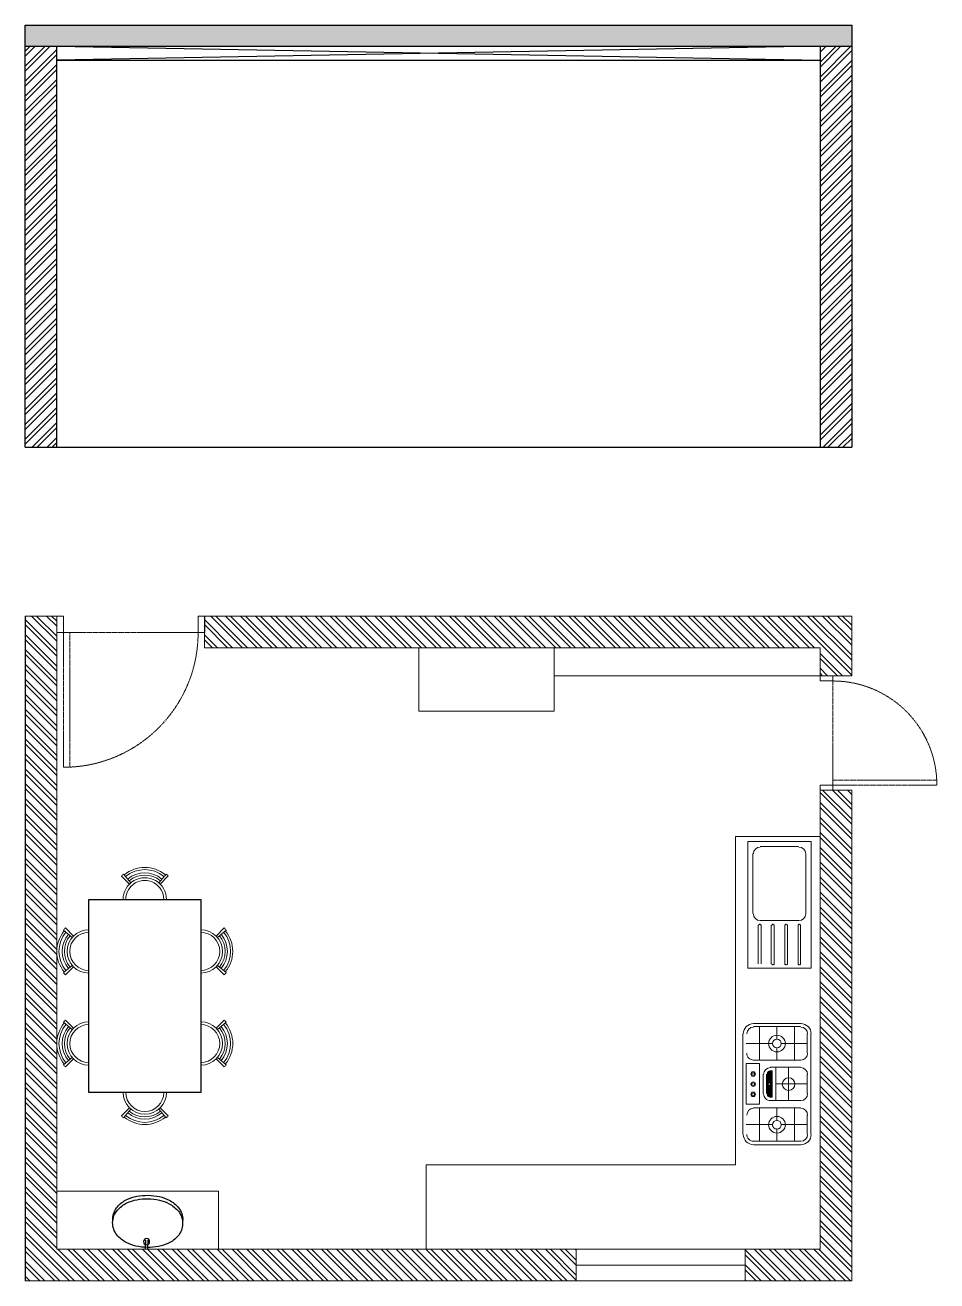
# Model space of a CAD drawing. Header units: inches. Extents: x 213 to 17763, y -4830 to 1802.
# Drawn here: x 9450.6 to 9709.9, y 972.2 to 1329.2 of the extents above; entities that cross this region are included whole.
import ezdxf

# ---------------------------------------------------------------- set-up
doc = ezdxf.new("R2010")
doc.units = ezdxf.units.IN
doc.header["$MEASUREMENT"] = 0
for name, pattern in [('AUDIT_D_060311083008-3', [0]), ('DASHED2', [0.375, 0.25, -0.125]), ('HIDDEN', [0.375, 0.25, -0.125])]:
    doc.linetypes.add(name, pattern=pattern)
for name, color, linetype in [('.', 30, 'Continuous'), ('A-DOOR', 251, 'AUDIT_D_060311083008-3'), ('A-Door-Frame', 1, 'Continuous'), ('A-Door-Swing', 8, 'HIDDEN'), ('furn', 28, 'Continuous'), ('SAN-FIX', 1, 'Continuous')]:
    doc.layers.add(name, color=color, linetype=linetype)
doc.layers.add('a_MUEBLE', color=3, linetype='Continuous', lineweight=5)
doc.layers.add('ROD', color=7, linetype='Continuous', lineweight=9)
doc.layers.add('PDF_Furniture', color=7, linetype='Continuous', true_color=0xdd8a6d)
doc.layers.add('PDF_SANITARY', color=7, linetype='Continuous', true_color=0x7f7f7f)

# ---------------------------------------------------------------- blocks, each defined once
blk = doc.blocks.new('FDFDF')
at = {"color": 0}
blk.add_lwpolyline([(264875.26, 829072.57), (264875.26, 829011.8), (264840.01, 829011.8), (264840.01, 829072.57)], close=True, dxfattribs=at)
at = {"layer": 'a_MUEBLE', "color": 0, "lineweight": 20}
for p, q in [((264852.81, 829077.4), (264850.27, 829079.94)), ((264853.25, 829077.8), (264850.94, 829080.55)), ((264862.03, 829077.8), (264864.33, 829080.55)), ((264862.47, 829077.4), (264865, 829079.93)), ((264834.77, 829061.54), (264832.03, 829063.85)), ((264835.18, 829061.98), (264832.64, 829064.52)), ((264880.09, 829061.98), (264882.63, 829064.52)), ((264880.5, 829061.54), (264883.24, 829063.85)), ((264834.78, 829052.76), (264832.03, 829050.46)), ((264835.18, 829052.32), (264832.64, 829049.79)), ((264880.09, 829052.32), (264882.63, 829049.79)), ((264880.49, 829052.76), (264883.24, 829050.46)), ((264834.77, 829032.55), (264832.03, 829034.85)), ((264835.18, 829032.99), (264832.64, 829035.52)), ((264880.09, 829032.99), (264882.63, 829035.52)), ((264880.5, 829032.55), (264883.24, 829034.85)), ((264834.78, 829023.77), (264832.03, 829021.46)), ((264835.18, 829023.33), (264832.64, 829020.79)), ((264880.09, 829023.33), (264882.63, 829020.79)), ((264880.49, 829023.77), (264883.24, 829021.46)), ((264852.81, 829006.97), (264850.27, 829004.43)), ((264853.25, 829006.57), (264850.94, 829003.82)), ((264862.03, 829006.57), (264864.33, 829003.82)), ((264862.47, 829006.97), (264865, 829004.44))]:
    blk.add_line(p, q, dxfattribs=at)
for centre, radius, start, end in [((264857.63, 829072.57), 10.07, 49.9841, 129.9841), ((264857.63, 829072.57), 9.39, 49.9841, 129.9841), ((264857.63, 829072.57), 8.37, 49.9841, 129.9841), ((264857.63, 829072.57), 10.42, 129.9841, 134.9841), ((264857.63, 829072.57), 6.83, 359.9841, 179.9841), ((264857.63, 829072.57), 5.98, 359.9841, 179.9841), ((264857.63, 829072.57), 7.68, 49.9841, 129.9841), ((264857.63, 829072.57), 10.42, 44.9841, 49.9841), ((264840.01, 829057.16), 10.07, 140.0159, 220.0159), ((264840.01, 829057.16), 9.39, 140.0159, 220.0159), ((264840.01, 829057.16), 8.37, 140.0159, 220.0159), ((264840.01, 829057.16), 10.42, 135.0159, 140.0159), ((264840.01, 829057.16), 7.68, 140.0159, 220.0159), ((264840.01, 829057.16), 6.83, 90.0159, 270.0159), ((264840.01, 829057.16), 5.98, 90.0159, 270.0159), ((264875.26, 829057.16), 6.83, 269.9841, 89.9841), ((264875.26, 829057.16), 5.98, 269.9841, 89.9841), ((264875.26, 829057.16), 7.68, 319.9841, 39.9841), ((264875.26, 829057.16), 8.37, 319.9841, 39.9841), ((264875.26, 829057.16), 9.39, 319.9841, 39.9841), ((264875.26, 829057.16), 10.42, 39.9841, 44.9841), ((264875.26, 829057.16), 10.07, 319.9841, 39.9841), ((264840.01, 829057.16), 10.42, 220.0159, 225.0159), ((264875.26, 829057.16), 10.42, 314.9841, 319.9841), ((264840.01, 829028.16), 10.07, 140.0159, 220.0159), ((264840.01, 829028.16), 9.39, 140.0159, 220.0159), ((264840.01, 829028.16), 8.37, 140.0159, 220.0159), ((264840.01, 829028.16), 10.42, 135.0159, 140.0159), ((264840.01, 829028.16), 6.83, 90.0159, 270.0159), ((264840.01, 829028.16), 5.98, 90.0159, 270.0159), ((264875.26, 829028.16), 6.83, 269.9841, 89.9841), ((264875.26, 829028.16), 5.98, 269.9841, 89.9841), ((264875.26, 829028.16), 8.37, 319.9841, 39.9841), ((264875.26, 829028.16), 9.39, 319.9841, 39.9841), ((264875.26, 829028.16), 10.42, 39.9841, 44.9841), ((264875.26, 829028.16), 10.07, 319.9841, 39.9841), ((264840.01, 829028.16), 7.68, 140.0159, 220.0159), ((264875.26, 829028.16), 7.68, 319.9841, 39.9841), ((264840.01, 829028.16), 10.42, 220.0159, 225.0159), ((264875.26, 829028.16), 10.42, 314.9841, 319.9841), ((264857.63, 829011.8), 6.83, 180.0159, 0.0159), ((264857.63, 829011.8), 5.98, 180.0159, 0.0159), ((264857.63, 829011.8), 7.68, 230.0159, 310.0159), ((264857.63, 829011.8), 10.42, 225.0159, 230.0159), ((264857.63, 829011.8), 10.07, 230.0159, 310.0159), ((264857.63, 829011.8), 9.39, 230.0159, 310.0159), ((264857.63, 829011.8), 8.37, 230.0159, 310.0159), ((264857.63, 829011.8), 10.42, 310.0159, 315.0159)]:
    blk.add_arc(centre, radius, start, end, dxfattribs=at)
blk = doc.blocks.new('WBB')
at = {"layer": 'SAN-FIX'}
for p, q in [((-19.08, 7.01), (-19.08, 4.41)), ((-18.43, 7.01), (-18.43, 4.41))]:
    blk.add_line(p, q, dxfattribs=at)
blk.add_lwpolyline([(-29.16, 13.03, -0.175546), (-27.86, 16.63, -0.104048), (-25.13, 18.78, -0.064612), (-22.29, 19.76, -0.05077), (-18.99, 20.09, -0.05077), (-15.68, 19.76, -0.064612), (-12.84, 18.78, -0.104048), (-10.12, 16.63, -0.175546), (-8.81, 13.03, -0.022698), (-8.83, 12.52, -0.104048)], format="xyb", dxfattribs=at)
blk.add_lwpolyline([(-29.16, 12.01, -0.175546), (-27.86, 15.61, -0.104048), (-25.13, 17.76, -0.064612), (-22.29, 18.74, -0.05077), (-18.99, 19.08, -0.05077), (-15.68, 18.74, -0.064612), (-12.84, 17.76, -0.104048), (-10.12, 15.61, -0.175546), (-8.81, 12.01, -0.175546), (-10.12, 8.41, -0.104048), (-12.84, 6.26, -0.064612), (-15.68, 5.28, -0.05077), (-18.99, 4.94, -0.05077), (-22.29, 5.28, -0.064612), (-25.13, 6.26, -0.104048), (-27.86, 8.41, -0.175546)], format="xyb", close=True, dxfattribs=at)
blk.add_circle((-18.76, 6.61), 0.894, dxfattribs=at)
blk = doc.blocks.new('*U34')
at = {"layer": 'A-Door-Frame', "lineweight": 5}
for p, q in [((0, -100), (0, 0)), ((900, -100), (900, 0))]:
    blk.add_line(p, q, dxfattribs=at)
for points in [[(0, -100), (40, -100), (40, 0), (0, 0)], [(900, -100), (860, -100), (860, 0), (900, 0)]]:
    blk.add_lwpolyline(points, dxfattribs=at)
at = {"layer": 'A-Door-Swing', "linetype": 'DASHED2', "lineweight": 5}
blk.add_line((47.3, 0), (867.3, 0), dxfattribs=at)
blk.add_lwpolyline([(40, 0), (40, 820), (80, 820), (80, 0)], close=True, dxfattribs=at)
blk.add_arc((40, 0), 820, 360, 90, dxfattribs=at)
blk = doc.blocks.new('9iuygtfdx')
at = {"layer": 'PDF_SANITARY', "color": 254, "lineweight": 5}
for points in [[(8804.29, 1162.93), (8775.75, 1162.93)], [(8781.23, 1161.93), (8775.75, 1161.93)], [(8778.49, 1161.93), (8778.49, 1154.58)], [(8792.76, 1161.93), (8787.28, 1161.93)], [(8790.02, 1161.93), (8790.02, 1152.99)], [(8804.29, 1161.93), (8798.81, 1161.93)], [(8801.55, 1161.93), (8801.55, 1154.58)], [(8772.87, 1160.05), (8772.87, 1146.65)], [(8773.73, 1160.05), (8773.73, 1146.65)], [(8783.24, 1158.32), (8773.73, 1158.32)], [(8783.24, 1160.05), (8783.24, 1146.65)], [(8785.26, 1160.05), (8785.26, 1151.4)], [(8794.77, 1160.05), (8794.77, 1151.4)], [(8796.79, 1160.05), (8796.79, 1146.65)], [(8796.79, 1158.32), (8806.3, 1158.32)], [(8806.3, 1160.05), (8806.3, 1146.65)], [(8807.31, 1160.05), (8807.31, 1146.65)], [(8773.73, 1153.28), (8777.34, 1153.28)], [(8779.79, 1153.28), (8783.24, 1153.28)], [(8794.77, 1156.59), (8785.26, 1156.59)], [(8800.4, 1153.28), (8796.79, 1153.28)], [(8806.3, 1153.28), (8802.7, 1153.28)], [(8778.49, 1152.13), (8778.49, 1144.63)], [(8794.77, 1152.99), (8785.26, 1152.99)], [(8793.77, 1151.69), (8786.27, 1151.69)], [(8789.73, 1151.12), (8786.27, 1151.12)], [(8789.73, 1150.97), (8786.42, 1150.97)], [(8793.48, 1150.68), (8786.56, 1150.68)], [(8792.76, 1150.4), (8787.28, 1150.4)], [(8793.77, 1151.12), (8790.45, 1151.12)], [(8793.62, 1150.97), (8790.45, 1150.97)], [(8801.55, 1152.13), (8801.55, 1144.63)], [(8783.24, 1148.38), (8773.73, 1148.38)], [(8792.76, 1149.39), (8787.28, 1149.39)], [(8796.79, 1148.38), (8806.3, 1148.38)], [(8804.29, 1143.62), (8775.75, 1143.62)]]:
    blk.add_lwpolyline(points, dxfattribs=at)
for points in [[(8786.27, 1151.98), (8793.77, 1151.98), (8793.77, 1151.4), (8786.27, 1151.4)], [(8784.25, 1144.63), (8795.78, 1144.63), (8795.78, 1148.38), (8784.25, 1148.38)]]:
    blk.add_lwpolyline(points, close=True, dxfattribs=at)
for centre, radius in [((8790.09, 1156.67), 1.8), ((8778.56, 1153.35), 2.38), ((8778.56, 1153.35), 1.23), ((8801.62, 1153.35), 2.38), ((8801.62, 1153.35), 1.23), ((8790.09, 1151.19), 0.36), ((8787.21, 1146.58), 0.649), ((8787.21, 1146.58), 0.36), ((8790.09, 1146.58), 0.649), ((8790.09, 1146.58), 0.36), ((8792.97, 1146.58), 0.649), ((8792.97, 1146.58), 0.36)]:
    blk.add_circle(centre, radius, dxfattribs=at)
for centre, radius, start, end in [((8775.82, 1160.12), 2.95, 90, 180), ((8775.82, 1160.12), 1.95, 90, 180), ((8781.3, 1160.12), 1.95, 0, 90), ((8787.35, 1160.12), 1.95, 90, 180), ((8792.83, 1160.12), 1.95, 0, 90), ((8798.88, 1160.12), 1.95, 90, 180), ((8804.36, 1160.12), 2.95, 360, 90), ((8804.36, 1160.12), 1.95, 0, 90), ((8787.35, 1151.48), 1.95, 180, 270), ((8787.35, 1151.48), 0.937, 180, 270), ((8792.83, 1151.48), 0.937, 270, 360), ((8792.83, 1151.48), 1.95, 270, 360), ((8775.82, 1146.72), 2.95, 180, 270), ((8775.82, 1146.72), 1.95, 180, 270), ((8781.3, 1146.72), 1.95, 270, 360), ((8798.88, 1146.72), 1.95, 180, 270), ((8804.36, 1146.72), 2.95, 270, 0), ((8804.36, 1146.72), 1.95, 270, 360)]:
    blk.add_arc(centre, radius, start, end, dxfattribs=at)

msp = doc.modelspace()

# ---------------------------------------------------------------- hatches: boundary and pattern name
at = {"layer": '.'}
h = msp.add_hatch(dxfattribs=at)
h.set_pattern_fill('AR-CONC', color=1)
h.set_pattern_definition([(50, (0, 0), (7.172602, -0.6275213), [0.75, -8.25]), (355, (0, 0), (-1.3875133, 7.5219213), [0.6, -6.6]), (100.451444, (0.598, -0.052), (5.7850885, 6.8944), [0.637402, -7.011421]), (46.1842, (0, 2), (10.672413, -1.655193), [1.125, -12.375]), (96.63564, (0.889, 1.862), (9.34662, 9.741186), [0.956103, -10.517138]), (351.18416, (0, 2), (9.34662, 9.741186), [0.9, -9.9]), (21, (1, 1.5), (5.9690705, -4.026189), [0.75, -8.25]), (326, (1, 1.5), (2.4331533, 7.2515005), [0.6, -6.6]), (71.451445, (1.4974, 1.1645), (8.402224, 3.2253115), [0.637402, -7.011421]), (37.5, (0, 0), (0.12159855, 3.32893854), [0, -6.52, 0, -6.7, 0, -6.625]), (7.5, (0, 0), (2.6306954, 3.9441171), [0, -3.82, 0, -6.37, 0, -2.525]), (327.5, (-2.23, 0), (5.33822436, -0.2255487), [0, -2.5, 0, -7.8, 0, -10.35]), (317.5, (-3.23, 0), (5.8318617, 1.0010498), [0, -3.25, 0, -5.18, 0, -7.35])])
h.paths.add_polyline_path([(9685.64, 1329.18), (9450.64, 1329.18), (9450.64, 1323.18), (9685.64, 1323.18)])
h = msp.add_hatch(dxfattribs=at)
h.set_pattern_fill('ANSI32', color=1, scale=8)
h.paths.add_polyline_path([(9459.64, 1323.18), (9450.64, 1323.18), (9450.64, 1209.18), (9459.64, 1209.18)])
h.paths.add_polyline_path([(9685.64, 1323.18), (9676.64, 1323.18), (9676.64, 1209.18), (9685.64, 1209.18)])
at = {"layer": '.', "lineweight": 5}
h = msp.add_hatch(dxfattribs=at)
h.set_pattern_fill('ANSI32', color=1, scale=8, angle=270)
h.set_pattern_definition([(315, (8511.054, 9825.6384), (2.1213203, 2.1213203), []), (315, (8511.054, 9824.2242), (2.1213203, 2.1213203), [])])
h.paths.add_polyline_path([(9685.64, 972.18), (9685.64, 1098.55), (9685.64, 1111.68), (9676.64, 1111.68), (9676.64, 981.18), (9655.33, 981.18), (9655.33, 972.18)])
h.paths.add_polyline_path([(9607.33, 972.18), (9607.33, 981.18), (9505.64, 981.18), (9459.64, 981.18), (9459.64, 997.68), (9459.64, 1152.18), (9459.64, 1161.18), (9450.64, 1161.18), (9450.64, 972.18)])
h.paths.add_polyline_path([(9676.64, 1152.18), (9676.64, 1144.18), (9680.25, 1144.18), (9685.64, 1144.18), (9685.64, 1161.18), (9501.69, 1161.18), (9501.69, 1156.51), (9501.64, 1152.18)])

# ---------------------------------------------------------------- linework, layer by layer
for p, q in [((9450.64, 1209.18), (9450.64, 1329.18)), ((9450.64, 1329.18), (9685.64, 1329.18)), ((9685.64, 1329.18), (9685.64, 1209.18)), ((9450.64, 1323.18), (9685.64, 1323.18)), ((9459.64, 1209.18), (9459.64, 1323.18)), ((9459.64, 1323.18), (9676.64, 1319.18)), ((9676.64, 1323.18), (9459.64, 1319.18)), ((9676.64, 1323.18), (9676.64, 1209.18)), ((9459.64, 1319.18), (9676.64, 1319.18)), ((9450.64, 1209.18), (9685.64, 1209.18)), ((9450.64, 1161.18), (9450.64, 972.18))]:
    msp.add_line(p, q)
at = {"layer": 'PDF_Furniture', "lineweight": 0}
for points in [[(9657.57, 1097.1), (9656.13, 1097.1), (9674.15, 1097.1), (9674.15, 1061.06), (9656.13, 1061.06), (9656.13, 1062.07)], [(9656.13, 1061.06), (9656.13, 1097.1)], [(9657.57, 1076.63), (9657.57, 1093.64)], [(9670.54, 1095.65), (9659.59, 1095.65)], [(9672.56, 1076.63), (9672.56, 1093.64)], [(9659.59, 1074.61), (9670.54, 1074.61)], [(9659.01, 1062.36), (9659.01, 1073.31)], [(9659.3, 1073.6), (9659.59, 1073.6)], [(9659.88, 1062.36), (9659.88, 1073.31)], [(9662.76, 1062.36), (9662.76, 1073.31)], [(9663.05, 1073.6), (9663.34, 1073.6)], [(9663.63, 1062.36), (9663.63, 1073.31)], [(9666.65, 1062.36), (9666.65, 1073.31)], [(9666.8, 1073.6), (9667.09, 1073.6)], [(9667.37, 1062.36), (9667.37, 1073.31)], [(9670.4, 1062.36), (9670.4, 1073.31)], [(9670.54, 1073.6), (9670.83, 1073.6)], [(9671.12, 1062.36), (9671.12, 1073.31)], [(9663.05, 1062.07), (9663.34, 1062.07)], [(9666.8, 1062.07), (9667.09, 1062.07)], [(9670.54, 1062.07), (9670.83, 1062.07)]]:
    msp.add_lwpolyline(points, dxfattribs=at)
for centre, radius, start, end in [((9659.66, 1093.56), 1.95, 90, 180), ((9670.62, 1093.56), 1.95, 0, 90), ((9659.66, 1076.56), 1.95, 180, 270), ((9670.62, 1076.56), 1.95, 270, 360), ((9659.38, 1073.24), 0.216, 89.9999, 180.0001), ((9659.66, 1073.24), 0.216, 359.9999, 90.0001), ((9663.12, 1073.24), 0.216, 89.9999, 180.0001), ((9663.41, 1073.24), 0.216, 359.9999, 90.0001), ((9666.87, 1073.24), 0.216, 89.9999, 180.0001), ((9667.16, 1073.24), 0.216, 359.9999, 90.0001), ((9670.62, 1073.24), 0.216, 89.9999, 180.0001), ((9670.9, 1073.24), 0.216, 359.9999, 90.0001), ((9663.12, 1062.29), 0.216, 179.9999, 270.0001), ((9663.41, 1062.29), 0.216, 269.9999, 0.0001), ((9666.87, 1062.29), 0.216, 179.9999, 270.0001), ((9667.16, 1062.29), 0.216, 269.9999, 0.0001), ((9670.62, 1062.29), 0.216, 179.9999, 270.0001), ((9670.9, 1062.29), 0.216, 269.9999, 0.0001)]:
    msp.add_arc(centre, radius, start, end, dxfattribs=at)
at = {"layer": 'ROD'}
for p, q in [((9459.64, 1161.18), (9450.64, 1161.18)), ((9459.64, 1152.18), (9459.64, 1161.18)), ((9685.64, 1161.18), (9501.64, 1161.18)), ((9501.64, 1161.18), (9501.64, 1152.18)), ((9685.64, 1144.18), (9685.64, 1161.18)), ((9459.64, 981.18), (9459.64, 1152.18)), ((9501.64, 1152.18), (9676.64, 1152.18)), ((9676.64, 1152.18), (9676.64, 1144.18)), ((9676.64, 1152.18), (9676.64, 1144.18)), ((9676.64, 1111.68), (9676.64, 981.18)), ((9685.64, 972.18), (9685.64, 1098.55)), ((9676.64, 981.18), (9505.64, 981.18)), ((9450.64, 972.18), (9685.64, 972.18))]:
    msp.add_line(p, q, dxfattribs=at)
at = {"layer": 'ROD', "color": 251, "true_color": 0x636466}
for p, q in [((9652.64, 1098.55), (9652.64, 1005.18)), ((9676.64, 1098.55), (9652.64, 1098.55)), ((9652.64, 1005.18), (9564.64, 1005.18))]:
    msp.add_line(p, q, dxfattribs=at)
at = {"layer": 'ROD', "color": 5}
msp.add_line((9607.33, 976.68), (9655.33, 976.68), dxfattribs=at)
at = {"layer": 'ROD'}
for points in [[(9562.6, 1134.18), (9562.6, 1152.18), (9601.1, 1152.18), (9601.1, 1134.18)], [(9505.64, 981.18), (9505.64, 997.68), (9459.64, 997.68), (9459.64, 981.18)]]:
    msp.add_lwpolyline(points, close=True, dxfattribs=at)
at = {"layer": 'ROD', "color": 252, "true_color": 0x939598}
msp.add_lwpolyline([(9676.64, 1144.18), (9676.64, 1152.18), (9601.1, 1152.18), (9601.1, 1144.18)], close=True, dxfattribs=at)
at = {"layer": 'ROD'}
for points in [[(9676.64, 1144.18), (9685.64, 1144.18)], [(9685.64, 1111.68), (9676.64, 1111.68)], [(9685.64, 1111.68), (9685.64, 1092.05)], [(9685.64, 1098.55), (9685.64, 1092.05)], [(9564.64, 1005.18), (9564.64, 981.18)]]:
    msp.add_lwpolyline(points, dxfattribs=at)
at = {"layer": 'ROD', "color": 5}
msp.add_lwpolyline([(9655.33, 972.18), (9655.33, 981.18), (9607.33, 981.18), (9607.33, 972.18)], close=True, dxfattribs=at)

# ---------------------------------------------------------------- block references
at = {"rotation": 270}
msp.add_blockref('9iuygtfdx', (8511.05, 9818.2), dxfattribs=at)
at = {"layer": 'A-DOOR', "lineweight": 5}
for p, xscale, yscale, zscale, rotation in [((9459.64, 1156.51), -0.04672722581929388, 0.04672722581929388, 0.04672722581929388, 180), ((9680.25, 1111.68), -0.03611111111109516, 0.03611111111109516, 0.03611111111109516, 270)]:
    msp.add_blockref('*U34', p, dxfattribs=dict(at, xscale=xscale, yscale=yscale, zscale=zscale, rotation=rotation))
at = {"layer": 'furn', "color": 241, "true_color": 0xf7abae, "xscale": 0.9032898589369456, "yscale": 0.9032898589369456, "zscale": 0.9032898589369456, "rotation": 180.0036969813815}
msp.add_blockref('FDFDF', (248679.56, 749934.02), dxfattribs=at)
at = {"layer": 'SAN-FIX', "xscale": -0.978079365962185, "yscale": 0.9780793680751231, "zscale": 0.9780793664684282, "rotation": 358.9590447635138}
msp.add_blockref('WBB', (9466.7, 977.2), dxfattribs=at)

doc.saveas('drawing.dxf')
